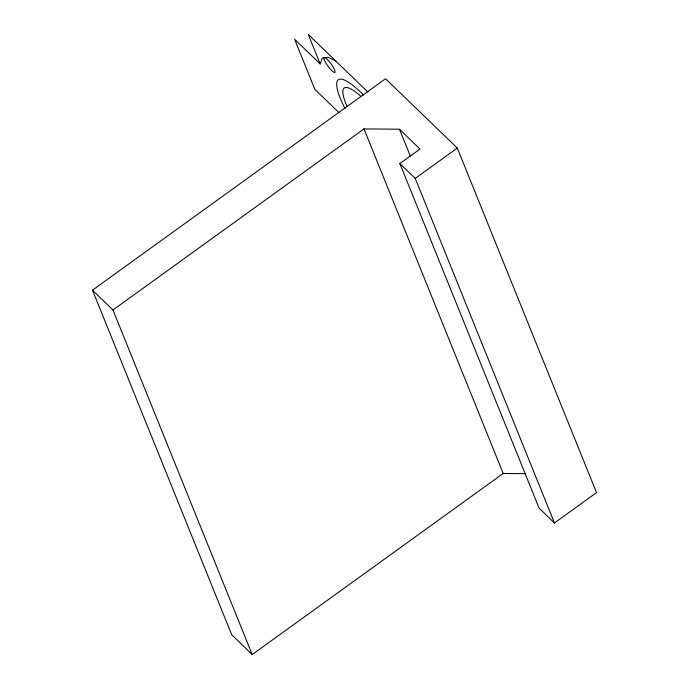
<?xml version="1.0" encoding="UTF-8"?>
<svg xmlns="http://www.w3.org/2000/svg" width="689" height="689" viewBox="0 0 689 689"><rect width="100%" height="100%" fill="white"/><g stroke="black" fill="none" stroke-linecap="round" stroke-linejoin="round"><path stroke-width="1.03" d="M338.936 112.591L314.821 89.294L294.582 39.204L320.213 63.956L322.263 58.005L328.171 57.273L335.793 61.02M252.2 654.55L231.702 634.75L92.481 290.172L385.556 78.744L457.298 148.057L596.519 492.626L554.456 522.977L539.074 508.12L399.861 163.551L419.98 149.039L399.482 129.231L363.99 128.895L112.979 309.981L252.2 654.55L503.203 473.464L525.793 473.679M554.456 522.977L415.234 178.399L457.298 148.057M367.866 91.999L308.284 34.45L320.213 63.956M399.861 163.551L415.234 178.399M92.481 290.172L112.979 309.981M399.482 129.231L410.343 156.119M363.99 128.895L503.203 473.464M347.11 106.623A58.591 12.307 54.2 0 1 360.89 96.357M345.051 108.776A68.736 14.443 54.2 0 1 363.559 95.039M324.2 57.376L323.864 57.773A9.224 1.938 54.2 0 0 327.473 65.472L328.903 67.401A9.224 1.938 54.2 0 0 334.716 72.474A9.224 1.938 54.2 0 0 332.744 66.351L331.443 64.378A9.224 1.938 54.2 0 0 325.897 58.109L324.2 57.376"/></g></svg>
